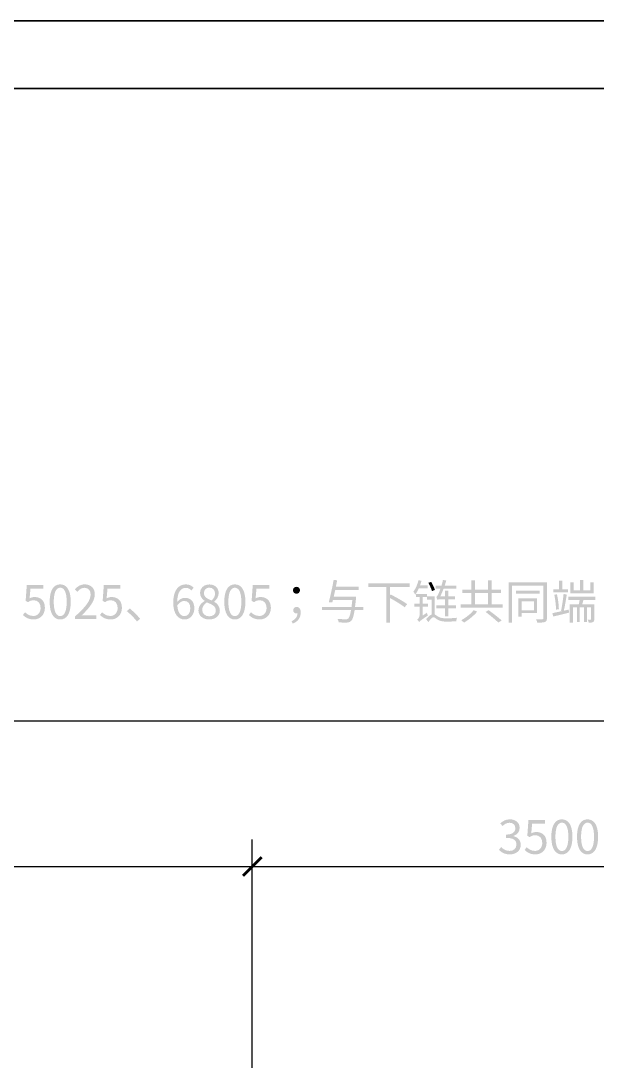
# Model space of a CAD drawing. Header units: millimetres. Extents: x -4600 to 229000, y -4300 to 19460.
# Drawn here: x 2348 to 5748, y 13322 to 19460 of the extents above; entities that cross this region are included whole.
import ezdxf

# ---------------------------------------------------------------- set-up
doc = ezdxf.new("R2010")
doc.units = ezdxf.units.MM
doc.header["$LTSCALE"] = 100
for name, color, linetype, lineweight in [('A-DIMS', 7, 'Continuous', 13), ('A-NOTE', 7, 'Continuous', 18), ('A-SHEET', 7, 'Continuous', 35)]:
    doc.layers.add(name, color=color, linetype=linetype, lineweight=lineweight)

# ---------------------------------------------------------------- blocks, each defined once
blk = doc.blocks.new('_ARCHTICK')
at = {"color": 0, "linetype": 'BYBLOCK', "const_width": 0.15}
blk.add_lwpolyline([(-0.5, -0.5), (0.5, 0.5)], dxfattribs=at)
blk = doc.blocks.new('*D2')
at = {"layer": 'A-DIMS'}
h = blk.add_hatch(color=256, dxfattribs=at)
edge = h.paths.add_edge_path()
edge.add_spline(control_points=[(1625.9, 12741.6), (1661.6, 12741.6), (1690.3, 12762.8), (1690.3, 12798.6), (1690.3, 12826.1), (1671.5, 12843.6), (1648, 12849.3)], knot_values=[0, 0, 0, 0, 1, 1, 1, 2, 2, 2, 2], degree=3, periodic=0)
edge.add_line((1648, 12849.3), (1648, 12850.7))
edge.add_spline(control_points=[(1648, 12850.7), (1669.3, 12858.1), (1683.5, 12874.4), (1683.5, 12898.7), (1683.5, 12930.4), (1658.9, 12948.6), (1625.1, 12948.6), (1602.2, 12948.6), (1584.4, 12938.5), (1569.4, 12924.9)], knot_values=[0, 0, 0, 0, 1, 1, 1, 2, 2, 2, 3, 3, 3, 3], degree=3, periodic=0)
edge.add_line((1569.4, 12924.9), (1582.8, 12909.1))
edge.add_spline(control_points=[(1582.8, 12909.1), (1594.2, 12920.5), (1608.2, 12928.5), (1624.3, 12928.5), (1645.3, 12928.5), (1658.1, 12915.9), (1658.1, 12896.8), (1658.1, 12875.2), (1644.2, 12858.6), (1602.7, 12858.6)], knot_values=[0, 0, 0, 0, 1, 1, 1, 2, 2, 2, 3, 3, 3, 3], degree=3, periodic=0)
edge.add_line((1602.7, 12858.6), (1602.7, 12839.5))
edge.add_spline(control_points=[(1602.7, 12839.5), (1649.1, 12839.5), (1664.9, 12823.7), (1664.9, 12799.4), (1664.9, 12776.5), (1648.3, 12762.3), (1624.3, 12762.3), (1601.6, 12762.3), (1586.6, 12773.2), (1574.9, 12785.2)], knot_values=[0, 0, 0, 0, 1, 1, 1, 2, 2, 2, 3, 3, 3, 3], degree=3, periodic=0)
edge.add_line((1574.9, 12785.2), (1562, 12769.1))
edge.add_spline(control_points=[(1562, 12769.1), (1575.1, 12754.6), (1594.8, 12741.6), (1625.9, 12741.6)], knot_values=[0, 0, 0, 0, 1, 1, 1, 1], degree=3, periodic=0)
h = blk.add_hatch(color=256, dxfattribs=at)
edge = h.paths.add_edge_path()
edge.add_line((1759.6, 12745.1), (1785.5, 12745.1))
edge.add_spline(control_points=[(1785.5, 12745.1), (1788.8, 12823.4), (1797.2, 12870.1), (1844.2, 12930.1)], knot_values=[0, 0, 0, 0, 1, 1, 1, 1], degree=3, periodic=0)
edge.add_line((1844.2, 12930.1), (1844.2, 12945.1))
edge.add_line((1844.2, 12945.1), (1718.9, 12945.1))
edge.add_line((1718.9, 12945.1), (1718.9, 12923.8))
edge.add_line((1718.9, 12923.8), (1816.1, 12923.8))
edge.add_spline(control_points=[(1816.1, 12923.8), (1776.8, 12869.2), (1763.1, 12821), (1759.6, 12745.1)], knot_values=[0, 0, 0, 0, 1, 1, 1, 1], degree=3, periodic=0)
h = blk.add_hatch(color=256, dxfattribs=at)
edge = h.paths.add_edge_path()
edge.add_line((1881, 12745.1), (1990.7, 12745.1))
edge.add_line((1990.7, 12745.1), (1990.7, 12765.8))
edge.add_line((1990.7, 12765.8), (1950.6, 12765.8))
edge.add_line((1950.6, 12765.8), (1950.6, 12945.1))
edge.add_line((1950.6, 12945.1), (1931.5, 12945.1))
edge.add_spline(control_points=[(1931.5, 12945.1), (1920.6, 12938.8), (1907.8, 12934.2), (1890, 12930.9)], knot_values=[0, 0, 0, 0, 1, 1, 1, 1], degree=3, periodic=0)
edge.add_line((1890, 12930.9), (1890, 12915.1))
edge.add_line((1890, 12915.1), (1925.8, 12915.1))
edge.add_line((1925.8, 12915.1), (1925.8, 12765.8))
edge.add_line((1925.8, 12765.8), (1881, 12765.8))
edge.add_line((1881, 12765.8), (1881, 12745.1))
h = blk.add_hatch(color=256, dxfattribs=at)
h.paths.add_polyline_path([(2101.2, 12745.1), (2124.7, 12745.1), (2124.7, 12800.2), (2151.4, 12800.2), (2151.4, 12820.1), (2124.7, 12820.1), (2124.7, 12945.1), (2097.1, 12945.1), (2013.9, 12816.6), (2013.9, 12800.2), (2101.2, 12800.2), (2101.2, 12745.1)])
edge = h.paths.add_edge_path(flags=0)
edge.add_line((2101.2, 12820.1), (2039.8, 12820.1))
edge.add_line((2039.8, 12820.1), (2085.4, 12888.3))
edge.add_spline(control_points=[(2085.4, 12888.3), (2091.1, 12898.2), (2096.6, 12908.3), (2101.5, 12917.8)], knot_values=[0, 0, 0, 0, 1, 1, 1, 1], degree=3, periodic=0)
edge.add_line((2101.5, 12917.8), (2102.6, 12917.8))
edge.add_spline(control_points=[(2102.6, 12917.8), (2102, 12907.7), (2101.2, 12891.3), (2101.2, 12881.5)], knot_values=[0, 0, 0, 0, 1, 1, 1, 1], degree=3, periodic=0)
edge.add_line((2101.2, 12881.5), (2101.2, 12820.1))
for p, q in [((0, 9750), (0, 12830.1)), ((3714, 9750), (3714, 12830.1)), ((0, 12670.1), (3714, 12670.1))]:
    blk.add_line(p, q)
at = {"layer": 'Defpoints'}
for p in [(0, 12670.1), (0, 9630), (3714, 9630)]:
    blk.add_point(p, dxfattribs=at)
at = {"layer": 'A-DIMS', "xscale": 110, "yscale": 110, "rotation": 180}
blk.add_blockref('_ARCHTICK', (0, 12670.1), dxfattribs=at)
at = {"layer": 'A-DIMS', "xscale": 110, "yscale": 110}
blk.add_blockref('_ARCHTICK', (3714, 12670.1), dxfattribs=at)
blk = doc.blocks.new('*D3')
at = {"layer": 'A-DIMS'}
h = blk.add_hatch(color=256, dxfattribs=at)
edge = h.paths.add_edge_path()
edge.add_spline(control_points=[(5232.9, 12741.6), (5268.6, 12741.6), (5297.3, 12762.8), (5297.3, 12798.6), (5297.3, 12826.1), (5278.5, 12843.6), (5255, 12849.3)], knot_values=[0, 0, 0, 0, 1, 1, 1, 2, 2, 2, 2], degree=3, periodic=0)
edge.add_line((5255, 12849.3), (5255, 12850.7))
edge.add_spline(control_points=[(5255, 12850.7), (5276.3, 12858.1), (5290.5, 12874.4), (5290.5, 12898.7), (5290.5, 12930.4), (5265.9, 12948.6), (5232.1, 12948.6), (5209.2, 12948.6), (5191.4, 12938.5), (5176.4, 12924.9)], knot_values=[0, 0, 0, 0, 1, 1, 1, 2, 2, 2, 3, 3, 3, 3], degree=3, periodic=0)
edge.add_line((5176.4, 12924.9), (5189.8, 12909.1))
edge.add_spline(control_points=[(5189.8, 12909.1), (5201.2, 12920.5), (5215.2, 12928.5), (5231.3, 12928.5), (5252.3, 12928.5), (5265.1, 12915.9), (5265.1, 12896.8), (5265.1, 12875.2), (5251.2, 12858.6), (5209.7, 12858.6)], knot_values=[0, 0, 0, 0, 1, 1, 1, 2, 2, 2, 3, 3, 3, 3], degree=3, periodic=0)
edge.add_line((5209.7, 12858.6), (5209.7, 12839.5))
edge.add_spline(control_points=[(5209.7, 12839.5), (5256.1, 12839.5), (5271.9, 12823.7), (5271.9, 12799.4), (5271.9, 12776.5), (5255.3, 12762.3), (5231.3, 12762.3), (5208.6, 12762.3), (5193.6, 12773.2), (5181.9, 12785.2)], knot_values=[0, 0, 0, 0, 1, 1, 1, 2, 2, 2, 3, 3, 3, 3], degree=3, periodic=0)
edge.add_line((5181.9, 12785.2), (5169, 12769.1))
edge.add_spline(control_points=[(5169, 12769.1), (5182.1, 12754.6), (5201.8, 12741.6), (5232.9, 12741.6)], knot_values=[0, 0, 0, 0, 1, 1, 1, 1], degree=3, periodic=0)
h = blk.add_hatch(color=256, dxfattribs=at)
edge = h.paths.add_edge_path()
edge.add_spline(control_points=[(5384.1, 12741.6), (5417.6, 12741.6), (5449.5, 12766.4), (5449.5, 12810), (5449.5, 12854.2), (5422.3, 12873.9), (5389.2, 12873.9), (5377.2, 12873.9), (5368.2, 12870.9), (5359.2, 12866)], knot_values=[0, 0, 0, 0, 1, 1, 1, 2, 2, 2, 3, 3, 3, 3], degree=3, periodic=0)
edge.add_line((5359.2, 12866), (5364.4, 12923.8))
edge.add_line((5364.4, 12923.8), (5439.7, 12923.8))
edge.add_line((5439.7, 12923.8), (5439.7, 12945.1))
edge.add_line((5439.7, 12945.1), (5342.6, 12945.1))
edge.add_line((5342.6, 12945.1), (5336, 12851.8))
edge.add_line((5336, 12851.8), (5349.4, 12843.3))
edge.add_spline(control_points=[(5349.4, 12843.3), (5360.9, 12851), (5369.3, 12855.1), (5382.7, 12855.1), (5407.8, 12855.1), (5424.2, 12838.1), (5424.2, 12809.5), (5424.2, 12780.3), (5405.3, 12762.3), (5381.6, 12762.3), (5358.4, 12762.3), (5343.7, 12772.9), (5332.5, 12784.4)], knot_values=[0, 0, 0, 0, 1, 1, 1, 2, 2, 2, 3, 3, 3, 4, 4, 4, 4], degree=3, periodic=0)
edge.add_line((5332.5, 12784.4), (5319.9, 12768))
edge.add_spline(control_points=[(5319.9, 12768), (5333.6, 12754.6), (5352.7, 12741.6), (5384.1, 12741.6)], knot_values=[0, 0, 0, 0, 1, 1, 1, 1], degree=3, periodic=0)
h = blk.add_hatch(color=256, dxfattribs=at)
edge = h.paths.add_edge_path()
edge.add_spline(control_points=[(5539.9, 12741.6), (5577.8, 12741.6), (5602.1, 12775.9), (5602.1, 12845.8), (5602.1, 12915.1), (5577.8, 12948.6), (5539.9, 12948.6), (5501.7, 12948.6), (5477.6, 12915.1), (5477.6, 12845.8), (5477.6, 12775.9), (5501.7, 12741.6), (5539.9, 12741.6)], knot_values=[0, 0, 0, 0, 1, 1, 1, 2, 2, 2, 3, 3, 3, 4, 4, 4, 4], degree=3, periodic=0)
edge = h.paths.add_edge_path(flags=0)
edge.add_spline(control_points=[(5539.9, 12761.7), (5517.2, 12761.7), (5501.7, 12787.1), (5501.7, 12845.8), (5501.7, 12904.2), (5517.2, 12929), (5539.9, 12929), (5562.5, 12929), (5578.1, 12904.2), (5578.1, 12845.8), (5578.1, 12787.1), (5562.5, 12761.7), (5539.9, 12761.7)], knot_values=[0, 0, 0, 0, 1, 1, 1, 2, 2, 2, 3, 3, 3, 4, 4, 4, 4], degree=3, periodic=0)
h = blk.add_hatch(color=256, dxfattribs=at)
edge = h.paths.add_edge_path()
edge.add_spline(control_points=[(5691.3, 12741.6), (5729.2, 12741.6), (5753.5, 12775.9), (5753.5, 12845.8), (5753.5, 12915.1), (5729.2, 12948.6), (5691.3, 12948.6), (5653.1, 12948.6), (5629.1, 12915.1), (5629.1, 12845.8), (5629.1, 12775.9), (5653.1, 12741.6), (5691.3, 12741.6)], knot_values=[0, 0, 0, 0, 1, 1, 1, 2, 2, 2, 3, 3, 3, 4, 4, 4, 4], degree=3, periodic=0)
edge = h.paths.add_edge_path(flags=0)
edge.add_spline(control_points=[(5691.3, 12761.7), (5668.6, 12761.7), (5653.1, 12787.1), (5653.1, 12845.8), (5653.1, 12904.2), (5668.6, 12929), (5691.3, 12929), (5713.9, 12929), (5729.5, 12904.2), (5729.5, 12845.8), (5729.5, 12787.1), (5713.9, 12761.7), (5691.3, 12761.7)], knot_values=[0, 0, 0, 0, 1, 1, 1, 2, 2, 2, 3, 3, 3, 4, 4, 4, 4], degree=3, periodic=0)
for p, q in [((3714, 9750), (3714, 12830.1)), ((7214, 9750), (7214, 12830.1)), ((3714, 12670.1), (7214, 12670.1))]:
    blk.add_line(p, q)
at = {"layer": 'Defpoints'}
for p in [(3714, 12670.1), (3714, 9630), (7214, 9630)]:
    blk.add_point(p, dxfattribs=at)
at = {"layer": 'A-DIMS', "xscale": 110, "yscale": 110, "rotation": 180}
blk.add_blockref('_ARCHTICK', (3714, 12670.1), dxfattribs=at)
at = {"layer": 'A-DIMS', "xscale": 110, "yscale": 110}
blk.add_blockref('_ARCHTICK', (7214, 12670.1), dxfattribs=at)
blk = doc.blocks.new('*D10')
blk.add_line((-1006, 13530.4), (14020, 13530.4))
blk = doc.blocks.new('SOURCE_DIMENSIONS')
at = {"layer": 'A-NOTE'}
h = blk.add_hatch(color=256, dxfattribs=at)
edge = h.paths.add_edge_path()
edge.add_spline(control_points=[(2425.1, 14127.8), (2458.7, 14127.8), (2490.6, 14152.7), (2490.6, 14196.3), (2490.6, 14240.5), (2463.3, 14260.2), (2430.3, 14260.2), (2418.3, 14260.2), (2409.3, 14257.2), (2400.3, 14252.2)], knot_values=[0, 0, 0, 0, 1, 1, 1, 2, 2, 2, 3, 3, 3, 3], degree=3, periodic=0)
edge.add_line((2400.3, 14252.2), (2405.5, 14310.1))
edge.add_line((2405.5, 14310.1), (2480.8, 14310.1))
edge.add_line((2480.8, 14310.1), (2480.8, 14331.4))
edge.add_line((2480.8, 14331.4), (2383.7, 14331.4))
edge.add_line((2383.7, 14331.4), (2377.1, 14238.1))
edge.add_line((2377.1, 14238.1), (2390.5, 14229.6))
edge.add_spline(control_points=[(2390.5, 14229.6), (2401.9, 14237.2), (2410.4, 14241.3), (2423.8, 14241.3), (2448.9, 14241.3), (2465.2, 14224.4), (2465.2, 14195.8), (2465.2, 14166.6), (2446.4, 14148.6), (2422.7, 14148.6), (2399.5, 14148.6), (2384.8, 14159.2), (2373.6, 14170.7)], knot_values=[0, 0, 0, 0, 1, 1, 1, 2, 2, 2, 3, 3, 3, 4, 4, 4, 4], degree=3, periodic=0)
edge.add_line((2373.6, 14170.7), (2361, 14154.3))
edge.add_spline(control_points=[(2361, 14154.3), (2374.7, 14140.9), (2393.8, 14127.8), (2425.1, 14127.8)], knot_values=[0, 0, 0, 0, 1, 1, 1, 1], degree=3, periodic=0)
h = blk.add_hatch(color=256, dxfattribs=at)
edge = h.paths.add_edge_path()
edge.add_spline(control_points=[(2580.9, 14127.8), (2618.9, 14127.8), (2643.1, 14162.2), (2643.1, 14232.1), (2643.1, 14301.4), (2618.9, 14334.9), (2580.9, 14334.9), (2542.7, 14334.9), (2518.7, 14301.4), (2518.7, 14232.1), (2518.7, 14162.2), (2542.7, 14127.8), (2580.9, 14127.8)], knot_values=[0, 0, 0, 0, 1, 1, 1, 2, 2, 2, 3, 3, 3, 4, 4, 4, 4], degree=3, periodic=0)
edge = h.paths.add_edge_path(flags=0)
edge.add_spline(control_points=[(2580.9, 14148), (2558.3, 14148), (2542.7, 14173.4), (2542.7, 14232.1), (2542.7, 14290.4), (2558.3, 14315.3), (2580.9, 14315.3), (2603.6, 14315.3), (2619.1, 14290.4), (2619.1, 14232.1), (2619.1, 14173.4), (2603.6, 14148), (2580.9, 14148)], knot_values=[0, 0, 0, 0, 1, 1, 1, 2, 2, 2, 3, 3, 3, 4, 4, 4, 4], degree=3, periodic=0)
h = blk.add_hatch(color=256, dxfattribs=at)
edge = h.paths.add_edge_path()
edge.add_line((2668.5, 14131.4), (2794.3, 14131.4))
edge.add_line((2794.3, 14131.4), (2794.3, 14152.9))
edge.add_line((2794.3, 14152.9), (2738.9, 14152.9))
edge.add_spline(control_points=[(2738.9, 14152.9), (2728.8, 14152.9), (2716.5, 14151.8), (2706.2, 14151)], knot_values=[0, 0, 0, 0, 1, 1, 1, 1], degree=3, periodic=0)
edge.add_spline(control_points=[(2706.2, 14151), (2753.1, 14195.5), (2784.8, 14236.1), (2784.8, 14276.3), (2784.8, 14311.7), (2762.1, 14334.9), (2726.4, 14334.9), (2701, 14334.9), (2683.5, 14323.5), (2667.4, 14305.7)], knot_values=[0, 0, 0, 0, 1, 1, 1, 2, 2, 2, 3, 3, 3, 3], degree=3, periodic=0)
edge.add_line((2667.4, 14305.7), (2681.9, 14291.5))
edge.add_spline(control_points=[(2681.9, 14291.5), (2693.1, 14304.9), (2707, 14314.7), (2723.4, 14314.7), (2748.2, 14314.7), (2760.2, 14298.1), (2760.2, 14275.2), (2760.2, 14240.8), (2731.3, 14200.9), (2668.5, 14146.1)], knot_values=[0, 0, 0, 0, 1, 1, 1, 2, 2, 2, 3, 3, 3, 3], degree=3, periodic=0)
edge.add_line((2668.5, 14146.1), (2668.5, 14131.4))
h = blk.add_hatch(color=256, dxfattribs=at)
edge = h.paths.add_edge_path()
edge.add_spline(control_points=[(2879.4, 14127.8), (2913, 14127.8), (2944.9, 14152.7), (2944.9, 14196.3), (2944.9, 14240.5), (2917.6, 14260.2), (2884.6, 14260.2), (2872.6, 14260.2), (2863.6, 14257.2), (2854.6, 14252.2)], knot_values=[0, 0, 0, 0, 1, 1, 1, 2, 2, 2, 3, 3, 3, 3], degree=3, periodic=0)
edge.add_line((2854.6, 14252.2), (2859.8, 14310.1))
edge.add_line((2859.8, 14310.1), (2935.1, 14310.1))
edge.add_line((2935.1, 14310.1), (2935.1, 14331.4))
edge.add_line((2935.1, 14331.4), (2838, 14331.4))
edge.add_line((2838, 14331.4), (2831.4, 14238.1))
edge.add_line((2831.4, 14238.1), (2844.8, 14229.6))
edge.add_spline(control_points=[(2844.8, 14229.6), (2856.2, 14237.2), (2864.7, 14241.3), (2878.1, 14241.3), (2903.2, 14241.3), (2919.5, 14224.4), (2919.5, 14195.8), (2919.5, 14166.6), (2900.7, 14148.6), (2877, 14148.6), (2853.8, 14148.6), (2839.1, 14159.2), (2827.9, 14170.7)], knot_values=[0, 0, 0, 0, 1, 1, 1, 2, 2, 2, 3, 3, 3, 4, 4, 4, 4], degree=3, periodic=0)
edge.add_line((2827.9, 14170.7), (2815.3, 14154.3))
edge.add_spline(control_points=[(2815.3, 14154.3), (2829, 14140.9), (2848.1, 14127.8), (2879.4, 14127.8)], knot_values=[0, 0, 0, 0, 1, 1, 1, 1], degree=3, periodic=0)
h = blk.add_hatch(color=256, dxfattribs=at)
edge = h.paths.add_edge_path()
edge.add_spline(control_points=[(3314.4, 14127.8), (3345.5, 14127.8), (3371.9, 14154), (3371.9, 14192.8), (3371.9, 14234.8), (3350.1, 14255.5), (3316.3, 14255.5), (3300.7, 14255.5), (3283.3, 14246.5), (3271, 14231.5)], knot_values=[0, 0, 0, 0, 1, 1, 1, 2, 2, 2, 3, 3, 3, 3], degree=3, periodic=0)
edge.add_spline(control_points=[(3271, 14231.5), (3272.1, 14293.4), (3294.7, 14314.5), (3322.5, 14314.5), (3334.6, 14314.5), (3346.6, 14308.5), (3354.2, 14299.2)], knot_values=[0, 0, 0, 0, 1, 1, 1, 2, 2, 2, 2], degree=3, periodic=0)
edge.add_line((3354.2, 14299.2), (3368.4, 14314.5))
edge.add_spline(control_points=[(3368.4, 14314.5), (3357.2, 14326.5), (3342.2, 14334.9), (3321.5, 14334.9), (3282.7, 14334.9), (3247.5, 14305.2), (3247.5, 14226.9), (3247.5, 14160.8), (3276.2, 14127.8), (3314.4, 14127.8)], knot_values=[0, 0, 0, 0, 1, 1, 1, 2, 2, 2, 3, 3, 3, 3], degree=3, periodic=0)
edge = h.paths.add_edge_path(flags=0)
edge.add_spline(control_points=[(3271.5, 14211.6), (3284.6, 14230.1), (3299.9, 14237), (3312.2, 14237), (3336.5, 14237), (3348.2, 14219.8), (3348.2, 14192.8), (3348.2, 14165.5), (3333.5, 14147.5), (3314.4, 14147.5), (3289.3, 14147.5), (3274.3, 14170.1), (3271.5, 14211.6)], knot_values=[0, 0, 0, 0, 1, 1, 1, 2, 2, 2, 3, 3, 3, 4, 4, 4, 4], degree=3, periodic=0)
h = blk.add_hatch(color=256, dxfattribs=at)
edge = h.paths.add_edge_path()
edge.add_spline(control_points=[(3460.1, 14127.8), (3497.4, 14127.8), (3522.5, 14150.5), (3522.5, 14179.4), (3522.5, 14207), (3506.4, 14222), (3489, 14232.1)], knot_values=[0, 0, 0, 0, 1, 1, 1, 2, 2, 2, 2], degree=3, periodic=0)
edge.add_line((3489, 14232.1), (3489, 14233.4))
edge.add_spline(control_points=[(3489, 14233.4), (3500.7, 14242.7), (3515.5, 14260.7), (3515.5, 14281.7), (3515.5, 14312.5), (3494.7, 14334.4), (3460.6, 14334.4), (3429.5, 14334.4), (3405.8, 14313.9), (3405.8, 14283.6), (3405.8, 14262.6), (3418.3, 14247.6), (3432.8, 14237.5)], knot_values=[0, 0, 0, 0, 1, 1, 1, 2, 2, 2, 3, 3, 3, 4, 4, 4, 4], degree=3, periodic=0)
edge.add_line((3432.8, 14237.5), (3432.8, 14236.4))
edge.add_spline(control_points=[(3432.8, 14236.4), (3414.5, 14226.6), (3396.2, 14207.8), (3396.2, 14181), (3396.2, 14150.2), (3423, 14127.8), (3460.1, 14127.8)], knot_values=[0, 0, 0, 0, 1, 1, 1, 2, 2, 2, 2], degree=3, periodic=0)
edge = h.paths.add_edge_path(flags=0)
edge.add_spline(control_points=[(3460.3, 14146.4), (3436.3, 14146.4), (3418.3, 14161.9), (3418.3, 14183.2), (3418.3, 14202.3), (3429.8, 14218.1), (3445.9, 14228.5)], knot_values=[0, 0, 0, 0, 1, 1, 1, 2, 2, 2, 2], degree=3, periodic=0)
edge.add_spline(control_points=[(3445.9, 14228.5), (3474.3, 14217), (3498.8, 14207.2), (3498.8, 14180.2), (3498.8, 14160.3), (3483.5, 14146.4), (3460.3, 14146.4)], knot_values=[0, 0, 0, 0, 1, 1, 1, 2, 2, 2, 2], degree=3, periodic=0)
edge = h.paths.add_edge_path(flags=0)
edge.add_spline(control_points=[(3473.7, 14240), (3450, 14249.2), (3428.4, 14259.9), (3428.4, 14283.6), (3428.4, 14303), (3441.8, 14315.8), (3460.3, 14315.8), (3481.6, 14315.8), (3494.2, 14300.3), (3494.2, 14280.3), (3494.2, 14265.6), (3487.1, 14252), (3473.7, 14240)], knot_values=[0, 0, 0, 0, 1, 1, 1, 2, 2, 2, 3, 3, 3, 4, 4, 4, 4], degree=3, periodic=0)
h = blk.add_hatch(color=256, dxfattribs=at)
edge = h.paths.add_edge_path()
edge.add_spline(control_points=[(3610.9, 14127.8), (3648.9, 14127.8), (3673.2, 14162.2), (3673.2, 14232.1), (3673.2, 14301.4), (3648.9, 14334.9), (3610.9, 14334.9), (3572.7, 14334.9), (3548.7, 14301.4), (3548.7, 14232.1), (3548.7, 14162.2), (3572.7, 14127.8), (3610.9, 14127.8)], knot_values=[0, 0, 0, 0, 1, 1, 1, 2, 2, 2, 3, 3, 3, 4, 4, 4, 4], degree=3, periodic=0)
edge = h.paths.add_edge_path(flags=0)
edge.add_spline(control_points=[(3610.9, 14148), (3588.3, 14148), (3572.7, 14173.4), (3572.7, 14232.1), (3572.7, 14290.4), (3588.3, 14315.3), (3610.9, 14315.3), (3633.6, 14315.3), (3649.1, 14290.4), (3649.1, 14232.1), (3649.1, 14173.4), (3633.6, 14148), (3610.9, 14148)], knot_values=[0, 0, 0, 0, 1, 1, 1, 2, 2, 2, 3, 3, 3, 4, 4, 4, 4], degree=3, periodic=0)
h = blk.add_hatch(color=256, dxfattribs=at)
edge = h.paths.add_edge_path()
edge.add_spline(control_points=[(3758, 14127.8), (3791.6, 14127.8), (3823.5, 14152.7), (3823.5, 14196.3), (3823.5, 14240.5), (3796.2, 14260.2), (3763.2, 14260.2), (3751.2, 14260.2), (3742.2, 14257.2), (3733.2, 14252.2)], knot_values=[0, 0, 0, 0, 1, 1, 1, 2, 2, 2, 3, 3, 3, 3], degree=3, periodic=0)
edge.add_line((3733.2, 14252.2), (3738.4, 14310.1))
edge.add_line((3738.4, 14310.1), (3813.7, 14310.1))
edge.add_line((3813.7, 14310.1), (3813.7, 14331.4))
edge.add_line((3813.7, 14331.4), (3716.5, 14331.4))
edge.add_line((3716.5, 14331.4), (3710, 14238.1))
edge.add_line((3710, 14238.1), (3723.4, 14229.6))
edge.add_spline(control_points=[(3723.4, 14229.6), (3734.8, 14237.2), (3743.3, 14241.3), (3756.7, 14241.3), (3781.8, 14241.3), (3798.1, 14224.4), (3798.1, 14195.8), (3798.1, 14166.6), (3779.3, 14148.6), (3755.6, 14148.6), (3732.4, 14148.6), (3717.6, 14159.2), (3706.4, 14170.7)], knot_values=[0, 0, 0, 0, 1, 1, 1, 2, 2, 2, 3, 3, 3, 4, 4, 4, 4], degree=3, periodic=0)
edge.add_line((3706.4, 14170.7), (3693.9, 14154.3))
edge.add_spline(control_points=[(3693.9, 14154.3), (3707.5, 14140.9), (3726.6, 14127.8), (3758, 14127.8)], knot_values=[0, 0, 0, 0, 1, 1, 1, 1], degree=3, periodic=0)
h = blk.add_hatch(color=256, dxfattribs=at)
edge = h.paths.add_edge_path()
edge.add_spline(control_points=[(3974.4, 14279.8), (3985.3, 14279.8), (3995.1, 14287.7), (3995.1, 14300.3), (3995.1, 14312.8), (3985.3, 14320.7), (3974.4, 14320.7), (3963.5, 14320.7), (3953.6, 14312.8), (3953.6, 14300.3), (3953.6, 14287.7), (3963.5, 14279.8), (3974.4, 14279.8)], knot_values=[0, 0, 0, 0, 1, 1, 1, 2, 2, 2, 3, 3, 3, 4, 4, 4, 4], degree=3, periodic=0)
h = blk.add_hatch(color=256, dxfattribs=at)
edge = h.paths.add_edge_path()
edge.add_spline(control_points=[(4193.5, 14361.1), (4186.4, 14320.2), (4174.1, 14263.4), (4164.8, 14230.1)], knot_values=[0, 0, 0, 0, 1, 1, 1, 1], degree=3, periodic=0)
edge.add_line((4164.8, 14230.1), (4185.8, 14228.2))
edge.add_line((4185.8, 14228.2), (4189.4, 14242.4))
edge.add_line((4189.4, 14242.4), (4303.7, 14242.4))
edge.add_spline(control_points=[(4303.7, 14242.4), (4302.1, 14227.1), (4300.7, 14214), (4299.1, 14202.3)], knot_values=[0, 0, 0, 0, 1, 1, 1, 1], degree=3, periodic=0)
edge.add_line((4299.1, 14202.3), (4125.5, 14202.3))
edge.add_line((4125.5, 14202.3), (4125.5, 14182.9))
edge.add_line((4125.5, 14182.9), (4296.1, 14182.9))
edge.add_spline(control_points=[(4296.1, 14182.9), (4291.2, 14153.5), (4285.7, 14138.2), (4279.2, 14132.5)], knot_values=[0, 0, 0, 0, 1, 1, 1, 1], degree=3, periodic=0)
edge.add_spline(control_points=[(4279.2, 14132.5), (4275.6, 14129.5), (4271.8, 14129.2), (4265, 14129.2), (4257.3, 14129.2), (4236.9, 14129.2), (4216.1, 14131.4)], knot_values=[0, 0, 0, 0, 1, 1, 1, 2, 2, 2, 2], degree=3, periodic=0)
edge.add_spline(control_points=[(4216.1, 14131.4), (4220, 14125.6), (4222.7, 14116.9), (4223.2, 14110.9)], knot_values=[0, 0, 0, 0, 1, 1, 1, 1], degree=3, periodic=0)
edge.add_spline(control_points=[(4223.2, 14110.9), (4242.9, 14109.5), (4262.5, 14109.3), (4272.3, 14109.8)], knot_values=[0, 0, 0, 0, 1, 1, 1, 1], degree=3, periodic=0)
edge.add_spline(control_points=[(4272.3, 14109.8), (4283.3, 14110.6), (4289.8, 14112.5), (4296.9, 14119.4), (4305.6, 14127.8), (4311.6, 14146.1), (4317.4, 14182.9)], knot_values=[0, 0, 0, 0, 1, 1, 1, 2, 2, 2, 2], degree=3, periodic=0)
edge.add_line((4317.4, 14182.9), (4369.7, 14182.9))
edge.add_line((4369.7, 14182.9), (4369.7, 14202.3))
edge.add_line((4369.7, 14202.3), (4319.8, 14202.3))
edge.add_spline(control_points=[(4319.8, 14202.3), (4321.7, 14216.5), (4323.4, 14232.6), (4325.3, 14251.4), (4325.5, 14254.4), (4326.1, 14261.5), (4326.1, 14261.5)], knot_values=[0, 0, 0, 0, 1, 1, 1, 2, 2, 2, 2], degree=3, periodic=0)
edge.add_line((4326.1, 14261.5), (4194, 14261.5))
edge.add_line((4194, 14261.5), (4203, 14301.9))
edge.add_line((4203, 14301.9), (4341.1, 14301.9))
edge.add_line((4341.1, 14301.9), (4341.1, 14321.5))
edge.add_line((4341.1, 14321.5), (4207.1, 14321.5))
edge.add_line((4207.1, 14321.5), (4214.5, 14358.9))
edge.add_line((4214.5, 14358.9), (4193.5, 14361.1))
h = blk.add_hatch(color=256, dxfattribs=at)
edge = h.paths.add_edge_path()
edge.add_line((4398.7, 14340.4), (4398.7, 14319.9))
edge.add_line((4398.7, 14319.9), (4504, 14319.9))
edge.add_line((4504, 14319.9), (4504, 14109.8))
edge.add_line((4504, 14109.8), (4525.5, 14109.8))
edge.add_line((4525.5, 14109.8), (4525.5, 14254.4))
edge.add_spline(control_points=[(4525.5, 14254.4), (4556.9, 14237.5), (4593.5, 14214.9), (4612.6, 14199.6)], knot_values=[0, 0, 0, 0, 1, 1, 1, 1], degree=3, periodic=0)
edge.add_line((4612.6, 14199.6), (4627, 14218.1))
edge.add_spline(control_points=[(4627, 14218.1), (4605.2, 14234.8), (4561.8, 14259.3), (4529.4, 14275.2)], knot_values=[0, 0, 0, 0, 1, 1, 1, 1], degree=3, periodic=0)
edge.add_line((4529.4, 14275.2), (4525.5, 14270.8))
edge.add_line((4525.5, 14270.8), (4525.5, 14319.9))
edge.add_line((4525.5, 14319.9), (4641.8, 14319.9))
edge.add_line((4641.8, 14319.9), (4641.8, 14340.4))
edge.add_line((4641.8, 14340.4), (4398.7, 14340.4))
h = blk.add_hatch(color=256, dxfattribs=at)
edge = h.paths.add_edge_path()
edge.add_spline(control_points=[(4694.2, 14360), (4687.9, 14334.4), (4677.3, 14309), (4663.9, 14292.1)], knot_values=[0, 0, 0, 0, 1, 1, 1, 1], degree=3, periodic=0)
edge.add_spline(control_points=[(4663.9, 14292.1), (4667.4, 14287.7), (4672.9, 14278.2), (4674.3, 14273.8)], knot_values=[0, 0, 0, 0, 1, 1, 1, 1], degree=3, periodic=0)
edge.add_spline(control_points=[(4674.3, 14273.8), (4682.4, 14284.2), (4689.8, 14297), (4696.1, 14311.2)], knot_values=[0, 0, 0, 0, 1, 1, 1, 1], degree=3, periodic=0)
edge.add_line((4696.1, 14311.2), (4748.5, 14311.2))
edge.add_line((4748.5, 14311.2), (4748.5, 14329.5))
edge.add_line((4748.5, 14329.5), (4703.4, 14329.5))
edge.add_spline(control_points=[(4703.4, 14329.5), (4706.7, 14337.9), (4709.4, 14346.7), (4711.6, 14355.4)], knot_values=[0, 0, 0, 0, 1, 1, 1, 1], degree=3, periodic=0)
edge.add_line((4711.6, 14355.4), (4694.2, 14360))
h = blk.add_hatch(color=256, dxfattribs=at)
edge = h.paths.add_edge_path()
edge.add_line((4789.7, 14263.4), (4744.6, 14263.4))
edge.add_line((4744.6, 14263.4), (4744.6, 14244.6))
edge.add_line((4744.6, 14244.6), (4770.8, 14244.6))
edge.add_line((4770.8, 14244.6), (4770.8, 14156.7))
edge.add_spline(control_points=[(4770.8, 14156.7), (4760.7, 14152.1), (4749.6, 14142.3), (4738.6, 14130.8)], knot_values=[0, 0, 0, 0, 1, 1, 1, 1], degree=3, periodic=0)
edge.add_line((4738.6, 14130.8), (4752, 14112))
edge.add_spline(control_points=[(4752, 14112), (4762.7, 14127), (4774.4, 14141.5), (4782, 14141.5), (4787.5, 14141.5), (4794.9, 14134.4), (4804.1, 14128.1)], knot_values=[0, 0, 0, 0, 1, 1, 1, 2, 2, 2, 2], degree=3, periodic=0)
edge.add_spline(control_points=[(4804.1, 14128.1), (4818.6, 14118.8), (4835.2, 14115.3), (4858.2, 14115.3), (4874.5, 14115.3), (4902.4, 14116.1), (4916.8, 14116.9)], knot_values=[0, 0, 0, 0, 1, 1, 1, 2, 2, 2, 2], degree=3, periodic=0)
edge.add_spline(control_points=[(4916.8, 14116.9), (4917.1, 14122.6), (4919.5, 14132.5), (4921.7, 14137.9)], knot_values=[0, 0, 0, 0, 1, 1, 1, 1], degree=3, periodic=0)
edge.add_spline(control_points=[(4921.7, 14137.9), (4903.7, 14135.7), (4875.6, 14134.6), (4858.4, 14134.6), (4837.1, 14134.6), (4821, 14137.1), (4807.7, 14145.8), (4800, 14150.7), (4794.6, 14155.1), (4789.7, 14157.6)], knot_values=[0, 0, 0, 0, 1, 1, 1, 2, 2, 2, 3, 3, 3, 3], degree=3, periodic=0)
edge.add_line((4789.7, 14157.6), (4789.7, 14263.4))
edge = h.paths.add_edge_path(flags=0)
edge.add_line((4798.4, 14210.8), (4798.4, 14192.8))
edge.add_line((4798.4, 14192.8), (4851.3, 14192.8))
edge.add_line((4851.3, 14192.8), (4851.3, 14145.8))
edge.add_line((4851.3, 14145.8), (4869.6, 14145.8))
edge.add_line((4869.6, 14145.8), (4869.6, 14192.8))
edge.add_line((4869.6, 14192.8), (4915.7, 14192.8))
edge.add_line((4915.7, 14192.8), (4915.7, 14210.8))
edge.add_line((4915.7, 14210.8), (4869.6, 14210.8))
edge.add_line((4869.6, 14210.8), (4869.6, 14247.1))
edge.add_line((4869.6, 14247.1), (4909.7, 14247.1))
edge.add_line((4909.7, 14247.1), (4910, 14264.5))
edge.add_line((4910, 14264.5), (4869.6, 14264.5))
edge.add_line((4869.6, 14264.5), (4869.6, 14297.3))
edge.add_line((4869.6, 14297.3), (4851.3, 14297.3))
edge.add_line((4851.3, 14297.3), (4851.3, 14264.5))
edge.add_line((4851.3, 14264.5), (4822.7, 14264.5))
edge.add_spline(control_points=[(4822.7, 14264.5), (4829.5, 14278.2), (4836.3, 14293.7), (4842.6, 14310.4)], knot_values=[0, 0, 0, 0, 1, 1, 1, 1], degree=3, periodic=0)
edge.add_line((4842.6, 14310.4), (4917.1, 14310.4))
edge.add_line((4917.1, 14310.4), (4917.1, 14328.1))
edge.add_line((4917.1, 14328.1), (4848.9, 14328.1))
edge.add_spline(control_points=[(4848.9, 14328.1), (4852.1, 14337.9), (4855.2, 14347.7), (4857.9, 14357.3)], knot_values=[0, 0, 0, 0, 1, 1, 1, 1], degree=3, periodic=0)
edge.add_line((4857.9, 14357.3), (4838.2, 14361.4))
edge.add_spline(control_points=[(4838.2, 14361.4), (4836.1, 14350.2), (4833, 14338.7), (4829.8, 14328.1)], knot_values=[0, 0, 0, 0, 1, 1, 1, 1], degree=3, periodic=0)
edge.add_line((4829.8, 14328.1), (4795.9, 14328.1))
edge.add_line((4795.9, 14328.1), (4795.9, 14310.4))
edge.add_line((4795.9, 14310.4), (4823.8, 14310.4))
edge.add_spline(control_points=[(4823.8, 14310.4), (4818.9, 14295.6), (4813.9, 14283.9), (4811.8, 14279)], knot_values=[0, 0, 0, 0, 1, 1, 1, 1], degree=3, periodic=0)
edge.add_spline(control_points=[(4811.8, 14279), (4807.1, 14269.2), (4803.3, 14262.1), (4798.9, 14261)], knot_values=[0, 0, 0, 0, 1, 1, 1, 1], degree=3, periodic=0)
edge.add_spline(control_points=[(4798.9, 14261), (4801.1, 14256.1), (4804.1, 14247.1), (4804.9, 14243.2)], knot_values=[0, 0, 0, 0, 1, 1, 1, 1], degree=3, periodic=0)
edge.add_spline(control_points=[(4804.9, 14243.2), (4807.4, 14245.4), (4815.9, 14247.1), (4826.2, 14247.1)], knot_values=[0, 0, 0, 0, 1, 1, 1, 1], degree=3, periodic=0)
edge.add_line((4826.2, 14247.1), (4851.3, 14247.1))
edge.add_line((4851.3, 14247.1), (4851.3, 14210.8))
edge.add_line((4851.3, 14210.8), (4798.4, 14210.8))
h = blk.add_hatch(color=256, dxfattribs=at)
edge = h.paths.add_edge_path()
edge.add_spline(control_points=[(4752.3, 14344.2), (4760.5, 14329.2), (4769.7, 14308.7), (4773.6, 14295.6)], knot_values=[0, 0, 0, 0, 1, 1, 1, 1], degree=3, periodic=0)
edge.add_line((4773.6, 14295.6), (4791.3, 14302.2))
edge.add_spline(control_points=[(4791.3, 14302.2), (4787.2, 14315.3), (4777.7, 14334.9), (4768.9, 14349.9)], knot_values=[0, 0, 0, 0, 1, 1, 1, 1], degree=3, periodic=0)
edge.add_line((4768.9, 14349.9), (4752.3, 14344.2))
h = blk.add_hatch(color=256, dxfattribs=at)
h.paths.add_polyline_path([(4953.6, 14302.7), (4953.6, 14283.1), (5005.8, 14283.1), (5005.8, 14218.1), (4942.5, 14218.1), (4942.5, 14198.2), (5190.2, 14198.2), (5190.2, 14218.1), (5125.8, 14218.1), (5125.8, 14283.1), (5180.4, 14283.1), (5180.4, 14302.7), (5125.8, 14302.7), (5125.8, 14358.1), (5104.8, 14358.1), (5104.8, 14302.7), (5026.8, 14302.7), (5026.8, 14358.1), (5005.8, 14358.1), (5005.8, 14302.7), (4953.6, 14302.7)])
h.paths.add_polyline_path([(5026.8, 14218.1), (5026.8, 14283.1), (5104.8, 14283.1), (5104.8, 14218.1), (5026.8, 14218.1)], flags=0)
h = blk.add_hatch(color=256, dxfattribs=at)
edge = h.paths.add_edge_path()
edge.add_line((5226.2, 14346.4), (5226.2, 14109))
edge.add_line((5226.2, 14109), (5246.1, 14109))
edge.add_line((5246.1, 14109), (5246.1, 14327))
edge.add_line((5246.1, 14327), (5431.4, 14327))
edge.add_line((5431.4, 14327), (5431.4, 14135.7))
edge.add_spline(control_points=[(5431.4, 14135.7), (5431.4, 14130.8), (5429.8, 14129.2), (5424.9, 14128.9)], knot_values=[0, 0, 0, 0, 1, 1, 1, 1], degree=3, periodic=0)
edge.add_spline(control_points=[(5424.9, 14128.9), (5420.2, 14128.9), (5404.4, 14128.6), (5387.2, 14129.2)], knot_values=[0, 0, 0, 0, 1, 1, 1, 1], degree=3, periodic=0)
edge.add_spline(control_points=[(5387.2, 14129.2), (5390.5, 14124), (5393.5, 14114.7), (5394.6, 14109.3)], knot_values=[0, 0, 0, 0, 1, 1, 1, 1], degree=3, periodic=0)
edge.add_spline(control_points=[(5394.6, 14109.3), (5418, 14109.3), (5432, 14109.8), (5440.1, 14113.1), (5448.6, 14116.4), (5451.6, 14122.9), (5451.6, 14135.5)], knot_values=[0, 0, 0, 0, 1, 1, 1, 2, 2, 2, 2], degree=3, periodic=0)
edge.add_line((5451.6, 14135.5), (5451.6, 14346.4))
edge.add_line((5451.6, 14346.4), (5226.2, 14346.4))
h.paths.add_polyline_path([(5283.8, 14252), (5283.8, 14145.3), (5302.6, 14145.3), (5302.6, 14165.2), (5393.8, 14165.2), (5393.8, 14252), (5283.8, 14252)], flags=0)
h.paths.add_polyline_path([(5302.6, 14234.5), (5374.7, 14234.5), (5374.7, 14182.7), (5302.6, 14182.7), (5302.6, 14234.5)], flags=0)
h.paths.add_polyline_path([(5269.9, 14298.4), (5269.9, 14280.6), (5408.5, 14280.6), (5408.5, 14298.4), (5269.9, 14298.4)], flags=0)
for points in [[(5523.6, 14357), (5523.6, 14305.7), (5489.3, 14305.7), (5489.3, 14287.2), (5575.5, 14287.2), (5575.5, 14305.7), (5542.2, 14305.7), (5542.2, 14357), (5523.6, 14357)], [(5589.9, 14346.9), (5589.9, 14282), (5727.2, 14282), (5727.2, 14346.9), (5707.5, 14346.9), (5707.5, 14300), (5666.3, 14300), (5666.3, 14360), (5646.7, 14360), (5646.7, 14300), (5608.8, 14300), (5608.8, 14346.9), (5589.9, 14346.9)]]:
    blk.add_hatch(color=256, dxfattribs=at).paths.add_polyline_path(points)
h = blk.add_hatch(color=256, dxfattribs=at)
edge = h.paths.add_edge_path()
edge.add_line((4669.6, 14222), (4669.6, 14204))
edge.add_line((4669.6, 14204), (4700.4, 14204))
edge.add_line((4700.4, 14204), (4700.4, 14153.2))
edge.add_spline(control_points=[(4700.4, 14153.2), (4700.4, 14140.1), (4691.7, 14130.8), (4686.8, 14127)], knot_values=[0, 0, 0, 0, 1, 1, 1, 1], degree=3, periodic=0)
edge.add_spline(control_points=[(4686.8, 14127), (4690.3, 14123.7), (4695.8, 14116.9), (4697.7, 14112.8)], knot_values=[0, 0, 0, 0, 1, 1, 1, 1], degree=3, periodic=0)
edge.add_spline(control_points=[(4697.7, 14112.8), (4701.5, 14117.7), (4708.1, 14122.9), (4749.3, 14151.3)], knot_values=[0, 0, 0, 0, 1, 1, 1, 1], degree=3, periodic=0)
edge.add_spline(control_points=[(4749.3, 14151.3), (4747.4, 14155.1), (4744.6, 14162.2), (4743.3, 14167.1)], knot_values=[0, 0, 0, 0, 1, 1, 1, 1], degree=3, periodic=0)
edge.add_line((4743.3, 14167.1), (4719.3, 14151.3))
edge.add_line((4719.3, 14151.3), (4719.3, 14204))
edge.add_line((4719.3, 14204), (4749.6, 14204))
edge.add_line((4749.6, 14204), (4749.6, 14222))
edge.add_line((4749.6, 14222), (4719.3, 14222))
edge.add_line((4719.3, 14222), (4719.3, 14260.4))
edge.add_line((4719.3, 14260.4), (4743.6, 14260.4))
edge.add_line((4743.6, 14260.4), (4743.6, 14278.4))
edge.add_line((4743.6, 14278.4), (4678.9, 14278.4))
edge.add_line((4678.9, 14278.4), (4678.9, 14260.4))
edge.add_line((4678.9, 14260.4), (4700.4, 14260.4))
edge.add_line((4700.4, 14260.4), (4700.4, 14222))
edge.add_line((4700.4, 14222), (4669.6, 14222))
h = blk.add_hatch(color=256, dxfattribs=at)
edge = h.paths.add_edge_path()
edge.add_spline(control_points=[(5549.8, 14278.7), (5547.1, 14248.7), (5540.8, 14205), (5534.8, 14179.4)], knot_values=[0, 0, 0, 0, 1, 1, 1, 1], degree=3, periodic=0)
edge.add_line((5534.8, 14179.4), (5541.9, 14177.5))
edge.add_line((5541.9, 14177.5), (5484.1, 14165.2))
edge.add_line((5484.1, 14165.2), (5488.7, 14145.3))
edge.add_spline(control_points=[(5488.7, 14145.3), (5514.9, 14151.3), (5549.6, 14159.7), (5582.3, 14168.2)], knot_values=[0, 0, 0, 0, 1, 1, 1, 1], degree=3, periodic=0)
edge.add_line((5582.3, 14168.2), (5580.1, 14185.9))
edge.add_line((5580.1, 14185.9), (5551.2, 14179.4))
edge.add_spline(control_points=[(5551.2, 14179.4), (5557.2, 14204.8), (5564, 14244.3), (5568.9, 14274.6)], knot_values=[0, 0, 0, 0, 1, 1, 1, 1], degree=3, periodic=0)
edge.add_line((5568.9, 14274.6), (5549.8, 14278.7))
edge = h.paths.add_edge_path(flags=0)
edge.add_spline(control_points=[(5495, 14273.8), (5501, 14246), (5505.1, 14209.4), (5505.4, 14185.7)], knot_values=[0, 0, 0, 0, 1, 1, 1, 1], degree=3, periodic=0)
edge.add_line((5505.4, 14185.7), (5522, 14188.4))
edge.add_spline(control_points=[(5522, 14188.4), (5521.7, 14212.4), (5517.4, 14248.4), (5510.8, 14276.5)], knot_values=[0, 0, 0, 0, 1, 1, 1, 1], degree=3, periodic=0)
edge.add_line((5510.8, 14276.5), (5495, 14273.8))
h = blk.add_hatch(color=256, dxfattribs=at)
edge = h.paths.add_edge_path()
edge.add_line((5586.7, 14217.6), (5586.7, 14109.8))
edge.add_line((5586.7, 14109.8), (5605.2, 14109.8))
edge.add_line((5605.2, 14109.8), (5605.2, 14199.9))
edge.add_line((5605.2, 14199.9), (5629, 14199.9))
edge.add_line((5629, 14199.9), (5629, 14112.5))
edge.add_line((5629, 14112.5), (5645.3, 14112.5))
edge.add_line((5645.3, 14112.5), (5645.3, 14199.9))
edge.add_line((5645.3, 14199.9), (5670.7, 14199.9))
edge.add_line((5670.7, 14199.9), (5670.7, 14113.4))
edge.add_line((5670.7, 14113.4), (5687.1, 14113.4))
edge.add_line((5687.1, 14113.4), (5687.1, 14199.9))
edge.add_line((5687.1, 14199.9), (5712.2, 14199.9))
edge.add_line((5712.2, 14199.9), (5712.2, 14128.9))
edge.add_spline(control_points=[(5712.2, 14128.9), (5712.2, 14126.7), (5711.6, 14125.9), (5709.2, 14125.9)], knot_values=[0, 0, 0, 0, 1, 1, 1, 1], degree=3, periodic=0)
edge.add_spline(control_points=[(5709.2, 14125.9), (5707, 14125.6), (5700.2, 14125.6), (5692.5, 14125.9)], knot_values=[0, 0, 0, 0, 1, 1, 1, 1], degree=3, periodic=0)
edge.add_spline(control_points=[(5692.5, 14125.9), (5695, 14121.3), (5697.4, 14114.2), (5698, 14109.3)], knot_values=[0, 0, 0, 0, 1, 1, 1, 1], degree=3, periodic=0)
edge.add_spline(control_points=[(5698, 14109.3), (5710.5, 14109.3), (5718.2, 14109.5), (5723.9, 14112.5)], knot_values=[0, 0, 0, 0, 1, 1, 1, 1], degree=3, periodic=0)
edge.add_spline(control_points=[(5723.9, 14112.5), (5729.4, 14115.3), (5730.7, 14120.2), (5730.7, 14128.6)], knot_values=[0, 0, 0, 0, 1, 1, 1, 1], degree=3, periodic=0)
edge.add_line((5730.7, 14128.6), (5730.7, 14217.6))
edge.add_line((5730.7, 14217.6), (5659.5, 14217.6))
edge.add_line((5659.5, 14217.6), (5667.7, 14243.2))
edge.add_line((5667.7, 14243.2), (5736.7, 14243.2))
edge.add_line((5736.7, 14243.2), (5736.7, 14261.8))
edge.add_line((5736.7, 14261.8), (5577.9, 14261.8))
edge.add_line((5577.9, 14261.8), (5577.9, 14243.2))
edge.add_line((5577.9, 14243.2), (5644.8, 14243.2))
edge.add_spline(control_points=[(5644.8, 14243.2), (5643.1, 14234.8), (5641.5, 14225.5), (5639.6, 14217.6)], knot_values=[0, 0, 0, 0, 1, 1, 1, 1], degree=3, periodic=0)
edge.add_line((5639.6, 14217.6), (5586.7, 14217.6))
h = blk.add_hatch(color=256, dxfattribs=at)
edge = h.paths.add_edge_path()
edge.add_line((3033.9, 14116.1), (3052.4, 14131.9))
edge.add_spline(control_points=[(3052.4, 14131.9), (3035.5, 14151.8), (3010.9, 14176.7), (2991.3, 14192.5)], knot_values=[0, 0, 0, 0, 1, 1, 1, 1], degree=3, periodic=0)
edge.add_line((2991.3, 14192.5), (2973.6, 14176.9))
edge.add_spline(control_points=[(2973.6, 14176.9), (2992.9, 14161.1), (3016.4, 14137.6), (3033.9, 14116.1)], knot_values=[0, 0, 0, 0, 1, 1, 1, 1], degree=3, periodic=0)
h = blk.add_hatch(color=256, dxfattribs=at)
edge = h.paths.add_edge_path()
edge.add_spline(control_points=[(3952.3, 14103.3), (3981.5, 14114.5), (3999.5, 14137.4), (3999.5, 14169), (3999.5, 14189.5), (3991, 14202.3), (3976, 14202.3), (3965.1, 14202.3), (3955.3, 14195.5), (3955.3, 14182.7), (3955.3, 14169.6), (3964.6, 14163), (3975.8, 14163)], knot_values=[0, 0, 0, 0, 1, 1, 1, 2, 2, 2, 3, 3, 3, 4, 4, 4, 4], degree=3, periodic=0)
edge.add_line((3975.8, 14163), (3980.7, 14163.6))
edge.add_spline(control_points=[(3980.7, 14163.6), (3979.8, 14142.3), (3968.1, 14127.8), (3946, 14117.7)], knot_values=[0, 0, 0, 0, 1, 1, 1, 1], degree=3, periodic=0)
edge.add_line((3946, 14117.7), (3952.3, 14103.3))
h = blk.add_hatch(color=256, dxfattribs=at)
edge = h.paths.add_edge_path()
edge.add_spline(control_points=[(5019.1, 14182.4), (5003.9, 14161.9), (4973, 14138.2), (4946.3, 14123.7)], knot_values=[0, 0, 0, 0, 1, 1, 1, 1], degree=3, periodic=0)
edge.add_spline(control_points=[(4946.3, 14123.7), (4950.9, 14120.2), (4958.3, 14113.6), (4962.4, 14109.3)], knot_values=[0, 0, 0, 0, 1, 1, 1, 1], degree=3, periodic=0)
edge.add_spline(control_points=[(4962.4, 14109.3), (4989.9, 14125.1), (5020.8, 14150.5), (5040.4, 14174.2)], knot_values=[0, 0, 0, 0, 1, 1, 1, 1], degree=3, periodic=0)
edge.add_line((5040.4, 14174.2), (5019.1, 14182.4))
h = blk.add_hatch(color=256, dxfattribs=at)
edge = h.paths.add_edge_path()
edge.add_spline(control_points=[(5089.5, 14172.3), (5115.5, 14153.2), (5148.7, 14125.9), (5165.1, 14109.5)], knot_values=[0, 0, 0, 0, 1, 1, 1, 1], degree=3, periodic=0)
edge.add_line((5165.1, 14109.5), (5184.5, 14122.1))
edge.add_spline(control_points=[(5184.5, 14122.1), (5166.7, 14138.7), (5132.6, 14164.7), (5107.5, 14182.9)], knot_values=[0, 0, 0, 0, 1, 1, 1, 1], degree=3, periodic=0)
edge.add_line((5107.5, 14182.9), (5089.5, 14172.3))
for name in ['*D10', '*D2', '*D3']:
    blk.add_blockref(name, (0, 0))
blk = doc.blocks.new('A01_SHEET')
at = {"layer": 'A-SHEET'}
for points in [[(-4600, -4300), (29000, -4300), (29000, 19460), (-4600, 19460)], [(-4200, -3900), (28600, -3900), (28600, 19060), (-4200, 19060)]]:
    blk.add_lwpolyline(points, close=True, dxfattribs=at)
blk.add_blockref('SOURCE_DIMENSIONS', (0, 1800))

msp = doc.modelspace()

# ---------------------------------------------------------------- block references
msp.add_blockref('A01_SHEET', (0, 0))

doc.saveas('drawing.dxf')
